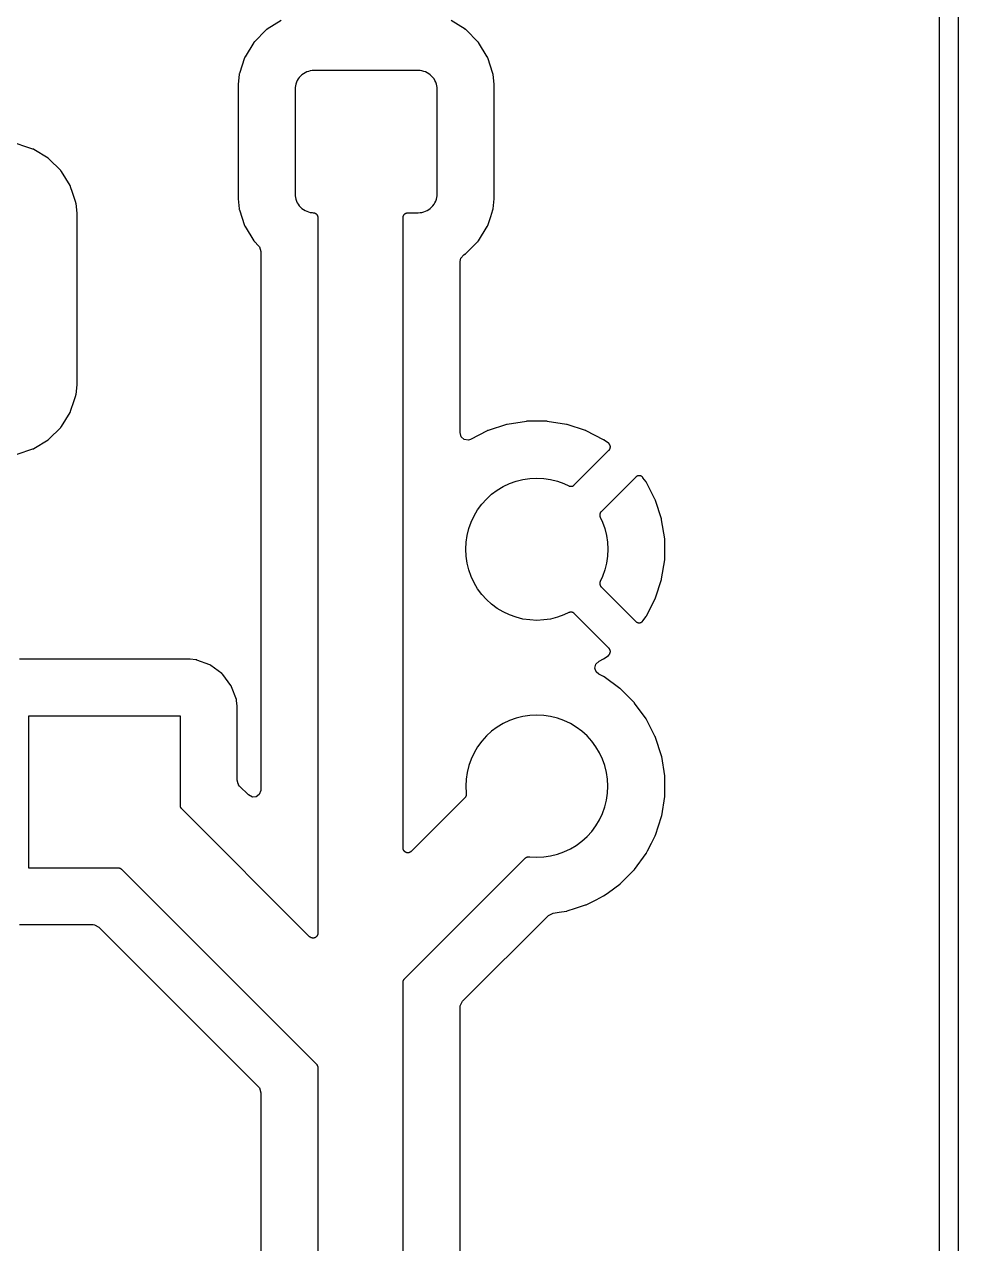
# Model space of a CAD drawing. Header units: metres. Extents: x 46.2 to 140.4, y -137.6 to -43.4.
# Drawn here: x 130.59 to 140.45, y -82.03 to -69.16 of the extents above; entities that cross this region are included whole.
import ezdxf

# ---------------------------------------------------------------- set-up
doc = ezdxf.new("R2010")
doc.units = ezdxf.units.M

msp = doc.modelspace()

# ---------------------------------------------------------------- linework, layer by layer
for points in [[(140.449, -137.599), (140.449, -43.401)], [(140.249, -43.632), (140.236, -43.586), (140.204, -43.558), (140.17, -43.551), (46.432, -43.551), (46.386, -43.564), (46.358, -43.596), (46.351, -43.63), (46.351, -137.368), (46.364, -137.414), (46.396, -137.442), (46.43, -137.449), (140.168, -137.449), (140.214, -137.436), (140.242, -137.404), (140.249, -137.37), (140.249, -43.632)], [(133.304, -69.123), (133.155, -69.215), (133.154, -69.216), (133.153, -69.216), (133.152, -69.217), (133.151, -69.218), (133.15, -69.218), (133.149, -69.219), (133.148, -69.22), (133.147, -69.221), (133.146, -69.222), (133.022, -69.346), (133.021, -69.347), (133.02, -69.348), (133.019, -69.349), (133.018, -69.35), (133.018, -69.351), (133.017, -69.352), (133.016, -69.353), (133.016, -69.354), (133.015, -69.355), (132.923, -69.504), (132.922, -69.505), (132.921, -69.506), (132.921, -69.507), (132.92, -69.508), (132.92, -69.509), (132.919, -69.511), (132.919, -69.512), (132.919, -69.513), (132.918, -69.514), (132.918, -69.515), (132.918, -69.515), (132.918, -69.515), (132.863, -69.681), (132.862, -69.683), (132.862, -69.684), (132.861, -69.685), (132.861, -69.687), (132.861, -69.688), (132.861, -69.689), (132.86, -69.691), (132.86, -69.692), (132.85, -69.795), (132.85, -69.796), (132.85, -69.797), (132.85, -69.799), (132.849, -69.8), (132.849, -71), (132.85, -71.001), (132.85, -71.003), (132.85, -71.004), (132.85, -71.005), (132.86, -71.108), (132.86, -71.109), (132.861, -71.111), (132.861, -71.112), (132.861, -71.113), (132.861, -71.115), (132.862, -71.116), (132.862, -71.117), (132.863, -71.119), (132.918, -71.285), (132.918, -71.285), (132.918, -71.286), (132.919, -71.287), (132.919, -71.288), (132.919, -71.289), (132.92, -71.291), (132.92, -71.292), (132.921, -71.293), (132.921, -71.294), (132.922, -71.295), (132.923, -71.296), (133.015, -71.445), (133.016, -71.446), (133.016, -71.447), (133.017, -71.448), (133.018, -71.449), (133.018, -71.45), (133.019, -71.451), (133.02, -71.452), (133.021, -71.453), (133.022, -71.454), (133.066, -71.498), (133.075, -71.509), (133.089, -71.559), (133.089, -77.244), (133.073, -77.288), (133.041, -77.313), (133, -77.315), (132.958, -77.292), (132.864, -77.198), (132.854, -77.186), (132.854, -77.185), (132.853, -77.184), (132.853, -77.183), (132.852, -77.183), (132.848, -77.163), (132.848, -77.161), (132.847, -77.16), (132.841, -77.137), (132.841, -76.362), (132.84, -76.361), (132.84, -76.36), (132.84, -76.359), (132.84, -76.358), (132.84, -76.357), (132.834, -76.297), (132.834, -76.296), (132.834, -76.295), (132.833, -76.294), (132.833, -76.292), (132.833, -76.291), (132.832, -76.29), (132.832, -76.288), (132.832, -76.287), (132.831, -76.286), (132.831, -76.285), (132.781, -76.15), (132.78, -76.149), (132.78, -76.148), (132.779, -76.147), (132.779, -76.146), (132.778, -76.145), (132.778, -76.144), (132.777, -76.143), (132.777, -76.143), (132.777, -76.142), (132.776, -76.141), (132.775, -76.14), (132.774, -76.139), (132.774, -76.138), (132.688, -76.022), (132.687, -76.022), (132.686, -76.021), (132.685, -76.02), (132.685, -76.019), (132.684, -76.018), (132.683, -76.017), (132.683, -76.017), (132.682, -76.016), (132.681, -76.015), (132.68, -76.015), (132.679, -76.014), (132.678, -76.013), (132.678, -76.012), (132.562, -75.926), (132.561, -75.926), (132.56, -75.925), (132.559, -75.924), (132.558, -75.923), (132.557, -75.923), (132.557, -75.923), (132.556, -75.922), (132.555, -75.922), (132.554, -75.921), (132.553, -75.921), (132.552, -75.92), (132.551, -75.92), (132.55, -75.919), (132.415, -75.869), (132.414, -75.869), (132.413, -75.868), (132.412, -75.868), (132.41, -75.868), (132.409, -75.867), (132.408, -75.867), (132.406, -75.867), (132.405, -75.866), (132.404, -75.866), (132.403, -75.866), (132.343, -75.86), (132.342, -75.86), (132.341, -75.86), (132.34, -75.86), (132.339, -75.86), (132.338, -75.859), (130.542, -75.859)], [(135.191, -82.938), (135.191, -79.528), (135.192, -79.515), (135.217, -79.468), (136.122, -78.564), (136.171, -78.54), (136.235, -78.53), (136.312, -78.518), (136.313, -78.518), (136.314, -78.518), (136.316, -78.517), (136.317, -78.517), (136.318, -78.517), (136.319, -78.516), (136.32, -78.516), (136.41, -78.487), (136.515, -78.453), (136.516, -78.452), (136.518, -78.452), (136.518, -78.452), (136.519, -78.451), (136.52, -78.451), (136.521, -78.45), (136.522, -78.45), (136.626, -78.397), (136.704, -78.357), (136.705, -78.356), (136.707, -78.356), (136.708, -78.355), (136.709, -78.354), (136.71, -78.353), (136.711, -78.353), (136.755, -78.321), (136.877, -78.232), (136.877, -78.232), (136.878, -78.231), (136.879, -78.23), (136.88, -78.23), (136.881, -78.229), (136.882, -78.228), (136.883, -78.227), (137.027, -78.083), (137.028, -78.082), (137.029, -78.081), (137.03, -78.08), (137.03, -78.079), (137.031, -78.078), (137.032, -78.077), (137.032, -78.077), (137.153, -77.911), (137.153, -77.91), (137.154, -77.909), (137.155, -77.908), (137.156, -77.907), (137.156, -77.905), (137.157, -77.904), (137.157, -77.904), (137.157, -77.904), (137.157, -77.904), (137.157, -77.904), (137.168, -77.883), (137.209, -77.801), (137.25, -77.722), (137.25, -77.721), (137.251, -77.72), (137.251, -77.719), (137.252, -77.718), (137.252, -77.717), (137.252, -77.716), (137.253, -77.715), (137.316, -77.52), (137.316, -77.519), (137.317, -77.518), (137.317, -77.517), (137.317, -77.516), (137.318, -77.514), (137.318, -77.513), (137.318, -77.512), (137.35, -77.31), (137.35, -77.309), (137.35, -77.308), (137.35, -77.307), (137.35, -77.306), (137.35, -77.304), (137.35, -77.303), (137.35, -77.302), (137.35, -77.098), (137.35, -77.097), (137.35, -77.096), (137.35, -77.094), (137.35, -77.093), (137.35, -77.092), (137.35, -77.091), (137.35, -77.09), (137.318, -76.888), (137.318, -76.887), (137.318, -76.886), (137.317, -76.884), (137.317, -76.883), (137.317, -76.882), (137.316, -76.881), (137.316, -76.88), (137.253, -76.685), (137.252, -76.684), (137.252, -76.683), (137.252, -76.682), (137.251, -76.681), (137.251, -76.68), (137.25, -76.679), (137.25, -76.678), (137.157, -76.496), (137.157, -76.496), (137.157, -76.496), (137.157, -76.496), (137.157, -76.496), (137.156, -76.495), (137.156, -76.493), (137.155, -76.492), (137.154, -76.491), (137.153, -76.49), (137.153, -76.489), (137.032, -76.323), (137.032, -76.323), (137.031, -76.322), (137.03, -76.321), (137.03, -76.32), (137.029, -76.319), (137.028, -76.318), (137.027, -76.317), (136.883, -76.173), (136.882, -76.172), (136.881, -76.171), (136.88, -76.17), (136.879, -76.17), (136.878, -76.169), (136.877, -76.168), (136.877, -76.168), (136.711, -76.047), (136.71, -76.047), (136.709, -76.046), (136.708, -76.045), (136.707, -76.044), (136.705, -76.044), (136.704, -76.043), (136.704, -76.043), (136.656, -76.018), (136.626, -75.992), (136.612, -75.953), (136.622, -75.913), (136.657, -75.881), (136.704, -75.856), (136.705, -75.856), (136.706, -75.855), (136.707, -75.854), (136.709, -75.854), (136.71, -75.853), (136.711, -75.852), (136.755, -75.82), (136.756, -75.819), (136.757, -75.818), (136.758, -75.818), (136.759, -75.817), (136.76, -75.816), (136.761, -75.815), (136.762, -75.815), (136.762, -75.814), (136.763, -75.813), (136.764, -75.812), (136.765, -75.811), (136.765, -75.81), (136.766, -75.809), (136.767, -75.808), (136.767, -75.807), (136.768, -75.806), (136.769, -75.805), (136.769, -75.804), (136.77, -75.803), (136.77, -75.802), (136.771, -75.801), (136.771, -75.8), (136.772, -75.799), (136.772, -75.798), (136.773, -75.797), (136.773, -75.796), (136.774, -75.795), (136.774, -75.793), (136.774, -75.792), (136.775, -75.791), (136.775, -75.79), (136.775, -75.789), (136.775, -75.788), (136.775, -75.787), (136.776, -75.785), (136.776, -75.784), (136.776, -75.783), (136.776, -75.782), (136.776, -75.781), (136.776, -75.779), (136.776, -75.778), (136.776, -75.777), (136.776, -75.776), (136.776, -75.775), (136.776, -75.773), (136.775, -75.772), (136.775, -75.771), (136.775, -75.77), (136.775, -75.769), (136.774, -75.767), (136.774, -75.766), (136.774, -75.765), (136.773, -75.764), (136.773, -75.763), (136.773, -75.761), (136.772, -75.76), (136.772, -75.759), (136.771, -75.758), (136.771, -75.757), (136.77, -75.756), (136.769, -75.755), (136.769, -75.754), (136.768, -75.753), (136.767, -75.752), (136.767, -75.751), (136.766, -75.75), (136.765, -75.749), (136.765, -75.748), (136.764, -75.747), (136.763, -75.746), (136.762, -75.745), (136.761, -75.744), (136.395, -75.378), (136.395, -75.377), (136.394, -75.377), (136.393, -75.376), (136.392, -75.375), (136.391, -75.374), (136.39, -75.373), (136.389, -75.373), (136.388, -75.372), (136.387, -75.371), (136.386, -75.371), (136.385, -75.37), (136.384, -75.37), (136.383, -75.369), (136.381, -75.368), (136.38, -75.368), (136.379, -75.367), (136.378, -75.367), (136.377, -75.367), (136.376, -75.366), (136.375, -75.366), (136.373, -75.365), (136.372, -75.365), (136.371, -75.365), (136.37, -75.365), (136.369, -75.364), (136.367, -75.364), (136.366, -75.364), (136.365, -75.364), (136.364, -75.364), (136.363, -75.364), (136.361, -75.364), (136.36, -75.364), (136.359, -75.364), (136.357, -75.364), (136.356, -75.364), (136.355, -75.364), (136.354, -75.364), (136.353, -75.364), (136.352, -75.364), (136.35, -75.365), (136.349, -75.365), (136.348, -75.365), (136.346, -75.366), (136.345, -75.366), (136.344, -75.366), (136.343, -75.367), (136.342, -75.367), (136.341, -75.367), (136.34, -75.368), (136.339, -75.368), (136.287, -75.393), (136.218, -75.418), (136.146, -75.436), (136.074, -75.446), (136, -75.45), (135.926, -75.446), (135.854, -75.436), (135.782, -75.418), (135.713, -75.393), (135.646, -75.361), (135.583, -75.324), (135.524, -75.28), (135.47, -75.23), (135.42, -75.176), (135.376, -75.117), (135.339, -75.054), (135.307, -74.987), (135.282, -74.918), (135.264, -74.846), (135.254, -74.774), (135.25, -74.7), (135.254, -74.626), (135.264, -74.554), (135.282, -74.482), (135.307, -74.413), (135.339, -74.346), (135.376, -74.283), (135.42, -74.224), (135.47, -74.17), (135.524, -74.12), (135.583, -74.076), (135.646, -74.039), (135.713, -74.007), (135.782, -73.982), (135.854, -73.964), (135.926, -73.954), (136, -73.95), (136.074, -73.954), (136.146, -73.964), (136.218, -73.982), (136.287, -74.007), (136.339, -74.032), (136.34, -74.032), (136.341, -74.032), (136.342, -74.033), (136.343, -74.033), (136.344, -74.034), (136.345, -74.034), (136.346, -74.034), (136.347, -74.035), (136.348, -74.035), (136.349, -74.035), (136.35, -74.035), (136.351, -74.036), (136.352, -74.036), (136.353, -74.036), (136.355, -74.036), (136.356, -74.036), (136.357, -74.036), (136.358, -74.036), (136.359, -74.036), (136.36, -74.036), (136.361, -74.036), (136.363, -74.036), (136.364, -74.036), (136.365, -74.036), (136.366, -74.036), (136.367, -74.036), (136.369, -74.036), (136.37, -74.035), (136.371, -74.035), (136.372, -74.035), (136.373, -74.035), (136.375, -74.034), (136.376, -74.034), (136.377, -74.033), (136.378, -74.033), (136.379, -74.033), (136.38, -74.032), (136.381, -74.032), (136.383, -74.031), (136.384, -74.03), (136.385, -74.03), (136.386, -74.029), (136.387, -74.029), (136.388, -74.028), (136.389, -74.027), (136.39, -74.027), (136.391, -74.026), (136.392, -74.025), (136.393, -74.024), (136.394, -74.023), (136.395, -74.023), (136.395, -74.022), (136.761, -73.656), (136.762, -73.655), (136.763, -73.654), (136.764, -73.653), (136.765, -73.652), (136.765, -73.651), (136.766, -73.65), (136.767, -73.649), (136.767, -73.648), (136.768, -73.647), (136.769, -73.646), (136.769, -73.645), (136.77, -73.644), (136.771, -73.643), (136.771, -73.642), (136.772, -73.641), (136.772, -73.64), (136.773, -73.639), (136.773, -73.637), (136.773, -73.636), (136.774, -73.635), (136.774, -73.634), (136.774, -73.633), (136.775, -73.631), (136.775, -73.63), (136.775, -73.629), (136.775, -73.628), (136.776, -73.627), (136.776, -73.625), (136.776, -73.624), (136.776, -73.623), (136.776, -73.622), (136.776, -73.621), (136.776, -73.621), (136.776, -73.619), (136.776, -73.618), (136.776, -73.617), (136.776, -73.616), (136.776, -73.615), (136.775, -73.613), (136.775, -73.612), (136.775, -73.611), (136.775, -73.61), (136.775, -73.609), (136.774, -73.608), (136.774, -73.607), (136.774, -73.605), (136.773, -73.604), (136.773, -73.603), (136.772, -73.602), (136.772, -73.601), (136.771, -73.6), (136.771, -73.599), (136.77, -73.598), (136.77, -73.597), (136.769, -73.596), (136.769, -73.595), (136.768, -73.594), (136.767, -73.593), (136.767, -73.592), (136.766, -73.591), (136.765, -73.59), (136.765, -73.589), (136.764, -73.588), (136.763, -73.587), (136.762, -73.586), (136.762, -73.585), (136.761, -73.585), (136.76, -73.584), (136.759, -73.583), (136.758, -73.582), (136.757, -73.582), (136.756, -73.581), (136.755, -73.58), (136.711, -73.548), (136.71, -73.547), (136.709, -73.546), (136.707, -73.546), (136.706, -73.545), (136.705, -73.544), (136.704, -73.544), (136.704, -73.544), (136.522, -73.451), (136.521, -73.45), (136.52, -73.45), (136.519, -73.449), (136.518, -73.449), (136.516, -73.448), (136.515, -73.448), (136.514, -73.448), (136.32, -73.384), (136.319, -73.384), (136.318, -73.384), (136.317, -73.384), (136.315, -73.383), (136.314, -73.383), (136.313, -73.383), (136.312, -73.383), (136.11, -73.351), (136.109, -73.35), (136.108, -73.35), (136.107, -73.35), (136.106, -73.35), (136.104, -73.35), (136.103, -73.35), (136.102, -73.35), (135.898, -73.35), (135.897, -73.35), (135.896, -73.35), (135.894, -73.35), (135.893, -73.35), (135.892, -73.35), (135.891, -73.35), (135.89, -73.351), (135.688, -73.383), (135.687, -73.383), (135.686, -73.383), (135.685, -73.383), (135.683, -73.384), (135.682, -73.384), (135.681, -73.384), (135.68, -73.384), (135.486, -73.448), (135.485, -73.448), (135.484, -73.448), (135.482, -73.449), (135.481, -73.449), (135.48, -73.45), (135.479, -73.45), (135.478, -73.451), (135.302, -73.541), (135.278, -73.548), (135.235, -73.542), (135.204, -73.515), (135.191, -73.469), (135.191, -71.666), (135.199, -71.63), (135.232, -71.593), (135.245, -71.585), (135.246, -71.584), (135.247, -71.584), (135.248, -71.583), (135.249, -71.582), (135.25, -71.582), (135.251, -71.581), (135.252, -71.58), (135.253, -71.579), (135.254, -71.578), (135.378, -71.454), (135.379, -71.453), (135.38, -71.452), (135.381, -71.451), (135.382, -71.45), (135.382, -71.449), (135.383, -71.448), (135.384, -71.447), (135.384, -71.446), (135.385, -71.445), (135.477, -71.296), (135.478, -71.295), (135.479, -71.294), (135.479, -71.293), (135.48, -71.292), (135.48, -71.291), (135.481, -71.289), (135.481, -71.288), (135.481, -71.287), (135.482, -71.286), (135.482, -71.285), (135.482, -71.285), (135.482, -71.285), (135.514, -71.189), (135.537, -71.119), (135.538, -71.117), (135.538, -71.116), (135.539, -71.115), (135.539, -71.113), (135.539, -71.112), (135.539, -71.111), (135.54, -71.109), (135.54, -71.108), (135.55, -71.005), (135.55, -71.004), (135.55, -71.003), (135.55, -71.003), (135.55, -71.001), (135.551, -71), (135.551, -69.8), (135.55, -69.799), (135.55, -69.797), (135.55, -69.796), (135.55, -69.795), (135.54, -69.692), (135.54, -69.691), (135.539, -69.69), (135.539, -69.689), (135.539, -69.687), (135.539, -69.686), (135.539, -69.685), (135.538, -69.684), (135.538, -69.683), (135.537, -69.682), (135.537, -69.681), (135.482, -69.515), (135.482, -69.515), (135.482, -69.515), (135.482, -69.514), (135.481, -69.513), (135.481, -69.512), (135.481, -69.511), (135.48, -69.509), (135.48, -69.508), (135.479, -69.507), (135.479, -69.506), (135.478, -69.505), (135.477, -69.504), (135.385, -69.355), (135.384, -69.354), (135.384, -69.353), (135.383, -69.352), (135.382, -69.351), (135.382, -69.35), (135.381, -69.349), (135.38, -69.348), (135.379, -69.347), (135.378, -69.346), (135.254, -69.222), (135.253, -69.221), (135.252, -69.22), (135.251, -69.219), (135.25, -69.218), (135.249, -69.218), (135.248, -69.217), (135.247, -69.216), (135.246, -69.216), (135.245, -69.215), (135.096, -69.123)], [(134.59, -83.168), (134.59, -79.267), (134.59, -79.266), (134.59, -79.265), (134.59, -79.264), (134.59, -79.262), (134.591, -79.261), (134.591, -79.26), (134.591, -79.259), (134.591, -79.257), (134.591, -79.256), (134.592, -79.255), (134.592, -79.254), (134.592, -79.253), (134.593, -79.252), (134.593, -79.25), (134.594, -79.249), (134.594, -79.248), (134.595, -79.247), (134.595, -79.246), (134.596, -79.245), (134.596, -79.244), (134.597, -79.243), (134.597, -79.242), (134.598, -79.24), (134.599, -79.239), (134.599, -79.238), (134.6, -79.237), (134.601, -79.236), (134.602, -79.235), (134.602, -79.235), (134.603, -79.234), (134.604, -79.233), (134.605, -79.232), (135.877, -77.959), (135.878, -77.959), (135.879, -77.958), (135.88, -77.957), (135.881, -77.956), (135.882, -77.955), (135.883, -77.955), (135.884, -77.954), (135.885, -77.953), (135.886, -77.953), (135.887, -77.952), (135.888, -77.951), (135.889, -77.951), (135.89, -77.95), (135.891, -77.95), (135.892, -77.949), (135.894, -77.949), (135.895, -77.948), (135.896, -77.948), (135.897, -77.947), (135.898, -77.947), (135.899, -77.947), (135.9, -77.946), (135.902, -77.946), (135.903, -77.946), (135.904, -77.946), (135.905, -77.945), (135.907, -77.945), (135.908, -77.945), (135.909, -77.945), (135.91, -77.945), (135.911, -77.945), (135.913, -77.945), (135.914, -77.945), (135.915, -77.945), (135.916, -77.945), (135.918, -77.945), (135.919, -77.945), (135.92, -77.945), (135.926, -77.946), (136, -77.95), (136.074, -77.946), (136.146, -77.936), (136.218, -77.918), (136.287, -77.893), (136.354, -77.861), (136.417, -77.824), (136.476, -77.78), (136.53, -77.73), (136.58, -77.676), (136.624, -77.617), (136.661, -77.554), (136.693, -77.487), (136.718, -77.418), (136.736, -77.346), (136.746, -77.274), (136.75, -77.2), (136.746, -77.126), (136.736, -77.054), (136.718, -76.982), (136.693, -76.913), (136.661, -76.846), (136.624, -76.783), (136.58, -76.724), (136.53, -76.67), (136.476, -76.62), (136.417, -76.576), (136.354, -76.539), (136.287, -76.507), (136.218, -76.482), (136.146, -76.464), (136.074, -76.454), (136, -76.45), (135.926, -76.454), (135.854, -76.464), (135.782, -76.482), (135.713, -76.507), (135.646, -76.539), (135.583, -76.576), (135.524, -76.62), (135.47, -76.67), (135.42, -76.724), (135.376, -76.783), (135.339, -76.846), (135.307, -76.913), (135.282, -76.982), (135.264, -77.054), (135.254, -77.126), (135.25, -77.2), (135.254, -77.274), (135.255, -77.28), (135.255, -77.281), (135.255, -77.282), (135.255, -77.284), (135.255, -77.285), (135.255, -77.286), (135.255, -77.287), (135.255, -77.289), (135.255, -77.29), (135.255, -77.291), (135.255, -77.292), (135.255, -77.293), (135.255, -77.295), (135.254, -77.296), (135.254, -77.297), (135.254, -77.298), (135.254, -77.3), (135.253, -77.301), (135.253, -77.302), (135.253, -77.303), (135.252, -77.304), (135.252, -77.305), (135.251, -77.306), (135.251, -77.308), (135.25, -77.309), (135.25, -77.31), (135.249, -77.311), (135.249, -77.312), (135.248, -77.313), (135.247, -77.314), (135.247, -77.315), (135.246, -77.316), (135.245, -77.317), (135.245, -77.318), (135.244, -77.319), (135.243, -77.32), (135.242, -77.321), (135.241, -77.322), (135.241, -77.323), (134.676, -77.888), (134.675, -77.889), (134.674, -77.889), (134.673, -77.89), (134.672, -77.891), (134.671, -77.892), (134.67, -77.892), (134.669, -77.893), (134.668, -77.894), (134.667, -77.895), (134.666, -77.895), (134.665, -77.896), (134.664, -77.896), (134.663, -77.897), (134.662, -77.897), (134.661, -77.898), (134.659, -77.898), (134.658, -77.899), (134.657, -77.899), (134.656, -77.9), (134.655, -77.9), (134.654, -77.9), (134.652, -77.901), (134.651, -77.901), (134.65, -77.901), (134.649, -77.902), (134.648, -77.902), (134.646, -77.902), (134.645, -77.902), (134.644, -77.902), (134.643, -77.902), (134.641, -77.902), (134.64, -77.902), (134.639, -77.902), (134.638, -77.902), (134.637, -77.902), (134.635, -77.902), (134.634, -77.902), (134.633, -77.902), (134.632, -77.902), (134.63, -77.901), (134.629, -77.901), (134.628, -77.901), (134.627, -77.9), (134.626, -77.9), (134.625, -77.9), (134.623, -77.899), (134.622, -77.899), (134.621, -77.898), (134.62, -77.898), (134.619, -77.897), (134.618, -77.897), (134.617, -77.896), (134.616, -77.896), (134.615, -77.895), (134.614, -77.895), (134.612, -77.894), (134.611, -77.893), (134.61, -77.892), (134.609, -77.892), (134.609, -77.891), (134.608, -77.89), (134.607, -77.889), (134.606, -77.889), (134.605, -77.888), (134.604, -77.887), (134.603, -77.886), (134.602, -77.885), (134.602, -77.884), (134.601, -77.883), (134.6, -77.882), (134.599, -77.881), (134.599, -77.88), (134.598, -77.879), (134.597, -77.878), (134.597, -77.877), (134.596, -77.876), (134.596, -77.875), (134.595, -77.874), (134.595, -77.873), (134.594, -77.871), (134.594, -77.87), (134.593, -77.869), (134.593, -77.868), (134.592, -77.867), (134.592, -77.866), (134.592, -77.864), (134.591, -77.863), (134.591, -77.862), (134.591, -77.861), (134.591, -77.86), (134.591, -77.858), (134.59, -77.857), (134.59, -77.856), (134.59, -77.855), (134.59, -77.854), (134.59, -77.852), (134.59, -71.2), (134.59, -71.199), (134.59, -71.198), (134.59, -71.196), (134.59, -71.195), (134.591, -71.194), (134.591, -71.193), (134.591, -71.191), (134.591, -71.19), (134.591, -71.189), (134.592, -71.188), (134.592, -71.187), (134.592, -71.185), (134.593, -71.184), (134.593, -71.183), (134.594, -71.182), (134.594, -71.181), (134.595, -71.18), (134.595, -71.179), (134.596, -71.178), (134.596, -71.176), (134.597, -71.175), (134.597, -71.174), (134.598, -71.173), (134.599, -71.172), (134.599, -71.171), (134.6, -71.17), (134.601, -71.169), (134.602, -71.168), (134.602, -71.167), (134.603, -71.166), (134.604, -71.166), (134.605, -71.165), (134.606, -71.164), (134.607, -71.163), (134.608, -71.162), (134.609, -71.161), (134.609, -71.161), (134.61, -71.16), (134.611, -71.159), (134.612, -71.158), (134.614, -71.158), (134.615, -71.157), (134.616, -71.156), (134.617, -71.156), (134.618, -71.155), (134.619, -71.155), (134.62, -71.154), (134.621, -71.154), (134.622, -71.153), (134.623, -71.153), (134.625, -71.153), (134.626, -71.152), (134.627, -71.152), (134.628, -71.151), (134.629, -71.151), (134.63, -71.151), (134.632, -71.151), (134.633, -71.151), (134.634, -71.15), (134.635, -71.15), (134.637, -71.15), (134.638, -71.15), (134.639, -71.15), (134.64, -71.15), (134.749, -71.15), (134.77, -71.149), (134.789, -71.146), (134.808, -71.141), (134.827, -71.135), (134.844, -71.126), (134.861, -71.116), (134.877, -71.105), (134.891, -71.091), (134.905, -71.077), (134.916, -71.061), (134.926, -71.044), (134.935, -71.027), (134.941, -71.008), (134.946, -70.989), (134.949, -70.97), (134.95, -70.949), (134.95, -69.851), (134.949, -69.83), (134.946, -69.811), (134.941, -69.792), (134.935, -69.773), (134.926, -69.756), (134.916, -69.739), (134.905, -69.723), (134.891, -69.709), (134.877, -69.695), (134.861, -69.684), (134.844, -69.674), (134.827, -69.665), (134.808, -69.659), (134.789, -69.654), (134.77, -69.651), (134.749, -69.65), (133.651, -69.65), (133.63, -69.651), (133.611, -69.654), (133.592, -69.659), (133.573, -69.665), (133.556, -69.674), (133.539, -69.684), (133.523, -69.695), (133.509, -69.709), (133.495, -69.723), (133.484, -69.739), (133.474, -69.756), (133.465, -69.773), (133.459, -69.792), (133.454, -69.811), (133.451, -69.83), (133.45, -69.851), (133.45, -70.949), (133.451, -70.97), (133.454, -70.989), (133.459, -71.008), (133.465, -71.027), (133.474, -71.044), (133.484, -71.061), (133.495, -71.077), (133.509, -71.091), (133.523, -71.105), (133.539, -71.116), (133.556, -71.126), (133.573, -71.135), (133.592, -71.141), (133.611, -71.146), (133.63, -71.149), (133.642, -71.15), (133.642, -71.15), (133.643, -71.15), (133.645, -71.15), (133.646, -71.15), (133.647, -71.15), (133.648, -71.15), (133.65, -71.15), (133.651, -71.151), (133.652, -71.151), (133.653, -71.151), (133.654, -71.152), (133.655, -71.152), (133.657, -71.152), (133.658, -71.153), (133.659, -71.153), (133.66, -71.154), (133.661, -71.154), (133.662, -71.155), (133.663, -71.155), (133.664, -71.156), (133.665, -71.157), (133.666, -71.157), (133.668, -71.158), (133.669, -71.159), (133.67, -71.159), (133.671, -71.16), (133.671, -71.161), (133.672, -71.162), (133.673, -71.162), (133.674, -71.163), (133.675, -71.164), (133.676, -71.165), (133.677, -71.166), (133.678, -71.167), (133.678, -71.168), (133.679, -71.169), (133.68, -71.17), (133.681, -71.171), (133.681, -71.172), (133.682, -71.173), (133.683, -71.174), (133.683, -71.175), (133.684, -71.176), (133.684, -71.177), (133.685, -71.178), (133.685, -71.179), (133.686, -71.18), (133.686, -71.182), (133.687, -71.183), (133.687, -71.184), (133.688, -71.185), (133.688, -71.186), (133.688, -71.187), (133.689, -71.189), (133.689, -71.19), (133.689, -71.191), (133.689, -71.192), (133.689, -71.193), (133.69, -71.195), (133.69, -71.196), (133.69, -71.197), (133.69, -71.198), (133.69, -71.199), (133.69, -78.752), (133.69, -78.754), (133.69, -78.755), (133.69, -78.756), (133.69, -78.757), (133.689, -78.758), (133.689, -78.76), (133.689, -78.761), (133.689, -78.762), (133.689, -78.763), (133.688, -78.764), (133.688, -78.766), (133.688, -78.767), (133.687, -78.768), (133.687, -78.769), (133.686, -78.77), (133.686, -78.771), (133.685, -78.773), (133.685, -78.774), (133.684, -78.775), (133.684, -78.776), (133.683, -78.777), (133.683, -78.778), (133.682, -78.779), (133.681, -78.78), (133.681, -78.781), (133.68, -78.782), (133.679, -78.783), (133.678, -78.784), (133.678, -78.785), (133.677, -78.786), (133.676, -78.787), (133.675, -78.788), (133.674, -78.789), (133.673, -78.789), (133.672, -78.79), (133.671, -78.791), (133.671, -78.792), (133.67, -78.792), (133.669, -78.793), (133.668, -78.794), (133.666, -78.795), (133.665, -78.795), (133.664, -78.796), (133.663, -78.796), (133.662, -78.797), (133.661, -78.797), (133.66, -78.798), (133.659, -78.798), (133.658, -78.799), (133.657, -78.799), (133.655, -78.8), (133.654, -78.8), (133.653, -78.8), (133.652, -78.801), (133.651, -78.801), (133.65, -78.801), (133.648, -78.802), (133.647, -78.802), (133.646, -78.802), (133.645, -78.802), (133.643, -78.802), (133.642, -78.802), (133.641, -78.802), (133.64, -78.802), (133.639, -78.802), (133.637, -78.802), (133.636, -78.802), (133.635, -78.802), (133.634, -78.802), (133.632, -78.802), (133.631, -78.802), (133.63, -78.801), (133.629, -78.801), (133.628, -78.801), (133.626, -78.8), (133.625, -78.8), (133.624, -78.8), (133.623, -78.799), (133.622, -78.799), (133.621, -78.798), (133.619, -78.798), (133.618, -78.797), (133.617, -78.797), (133.616, -78.796), (133.615, -78.796), (133.614, -78.795), (133.613, -78.795), (133.612, -78.794), (133.611, -78.793), (133.61, -78.792), (133.609, -78.792), (133.608, -78.791), (133.607, -78.79), (133.606, -78.789), (133.605, -78.789), (133.604, -78.788), (132.255, -77.438), (132.254, -77.437), (132.253, -77.436), (132.252, -77.435), (132.251, -77.434), (132.251, -77.433), (132.25, -77.432), (132.249, -77.431), (132.248, -77.43), (132.248, -77.429), (132.247, -77.428), (132.246, -77.427), (132.246, -77.426), (132.245, -77.425), (132.245, -77.424), (132.244, -77.423), (132.244, -77.422), (132.243, -77.421), (132.243, -77.419), (132.243, -77.418), (132.242, -77.417), (132.242, -77.416), (132.241, -77.415), (132.241, -77.413), (132.241, -77.412), (132.241, -77.411), (132.241, -77.41), (132.24, -77.409), (132.24, -77.407), (132.24, -77.406), (132.24, -77.405), (132.24, -77.404), (132.24, -77.403), (132.24, -76.46), (130.64, -76.46), (130.64, -78.06), (131.583, -78.06), (131.584, -78.06), (131.585, -78.06), (131.586, -78.06), (131.587, -78.06), (131.589, -78.06), (131.59, -78.061), (131.591, -78.061), (131.592, -78.061), (131.593, -78.061), (131.595, -78.061), (131.596, -78.062), (131.597, -78.062), (131.598, -78.063), (131.599, -78.063), (131.601, -78.063), (131.602, -78.064), (131.603, -78.064), (131.604, -78.065), (131.605, -78.065), (131.606, -78.066), (131.607, -78.066), (131.608, -78.067), (131.609, -78.068), (131.61, -78.068), (131.611, -78.069), (131.612, -78.07), (131.613, -78.071), (131.614, -78.071), (131.615, -78.072), (131.616, -78.073), (131.617, -78.074), (131.618, -78.075), (133.675, -80.132), (133.676, -80.133), (133.677, -80.134), (133.678, -80.135), (133.678, -80.135), (133.679, -80.136), (133.68, -80.137), (133.681, -80.138), (133.681, -80.139), (133.682, -80.14), (133.683, -80.142), (133.683, -80.143), (133.684, -80.144), (133.684, -80.145), (133.685, -80.146), (133.685, -80.147), (133.686, -80.148), (133.686, -80.149), (133.687, -80.15), (133.687, -80.152), (133.688, -80.153), (133.688, -80.154), (133.688, -80.155), (133.689, -80.156), (133.689, -80.157), (133.689, -80.159), (133.689, -80.16), (133.689, -80.161), (133.69, -80.162), (133.69, -80.164), (133.69, -80.165), (133.69, -80.166), (133.69, -80.167), (133.69, -83.168)], [(130.519, -73.697), (130.685, -73.642), (130.685, -73.642), (130.686, -73.642), (130.687, -73.641), (130.688, -73.641), (130.689, -73.641), (130.691, -73.64), (130.692, -73.64), (130.693, -73.639), (130.694, -73.639), (130.695, -73.638), (130.696, -73.637), (130.845, -73.545), (130.846, -73.544), (130.847, -73.544), (130.848, -73.543), (130.849, -73.542), (130.85, -73.542), (130.851, -73.541), (130.852, -73.54), (130.853, -73.539), (130.854, -73.538), (130.978, -73.414), (130.979, -73.413), (130.98, -73.412), (130.981, -73.411), (130.982, -73.41), (130.982, -73.409), (130.983, -73.408), (130.984, -73.407), (130.984, -73.406), (130.985, -73.405), (131.077, -73.256), (131.078, -73.255), (131.079, -73.254), (131.079, -73.253), (131.08, -73.252), (131.08, -73.251), (131.081, -73.249), (131.081, -73.248), (131.081, -73.247), (131.082, -73.246), (131.082, -73.245), (131.082, -73.245), (131.082, -73.245), (131.12, -73.13), (131.137, -73.079), (131.138, -73.077), (131.138, -73.076), (131.139, -73.075), (131.139, -73.073), (131.139, -73.072), (131.139, -73.071), (131.14, -73.069), (131.14, -73.068), (131.15, -72.965), (131.15, -72.964), (131.15, -72.963), (131.15, -72.961), (131.151, -72.96), (131.151, -71.16), (131.15, -71.159), (131.15, -71.157), (131.15, -71.156), (131.15, -71.155), (131.14, -71.052), (131.14, -71.051), (131.139, -71.05), (131.139, -71.049), (131.139, -71.047), (131.139, -71.046), (131.139, -71.045), (131.138, -71.044), (131.138, -71.043), (131.137, -71.042), (131.137, -71.041), (131.103, -70.937), (131.082, -70.875), (131.082, -70.874), (131.081, -70.872), (131.081, -70.872), (131.081, -70.871), (131.08, -70.869), (131.08, -70.868), (131.079, -70.867), (131.079, -70.866), (131.078, -70.865), (131.077, -70.864), (130.985, -70.715), (130.984, -70.714), (130.984, -70.713), (130.983, -70.712), (130.982, -70.711), (130.982, -70.71), (130.981, -70.709), (130.98, -70.708), (130.979, -70.707), (130.978, -70.706), (130.854, -70.582), (130.853, -70.581), (130.852, -70.58), (130.851, -70.579), (130.85, -70.578), (130.849, -70.578), (130.848, -70.577), (130.847, -70.576), (130.846, -70.576), (130.845, -70.575), (130.696, -70.483), (130.695, -70.482), (130.694, -70.481), (130.693, -70.481), (130.692, -70.48), (130.691, -70.48), (130.689, -70.479), (130.688, -70.479), (130.688, -70.479), (130.687, -70.478), (130.685, -70.478), (130.601, -70.45), (130.519, -70.423)], [(136.718, -74.918), (136.693, -74.987), (136.668, -75.039), (136.668, -75.04), (136.667, -75.041), (136.667, -75.042), (136.667, -75.043), (136.666, -75.044), (136.666, -75.045), (136.666, -75.046), (136.665, -75.048), (136.665, -75.049), (136.665, -75.05), (136.664, -75.052), (136.664, -75.053), (136.664, -75.054), (136.664, -75.055), (136.664, -75.056), (136.664, -75.057), (136.664, -75.059), (136.664, -75.06), (136.664, -75.061), (136.664, -75.063), (136.664, -75.064), (136.664, -75.065), (136.664, -75.066), (136.664, -75.067), (136.664, -75.069), (136.665, -75.07), (136.665, -75.071), (136.665, -75.072), (136.665, -75.073), (136.666, -75.075), (136.666, -75.076), (136.667, -75.077), (136.667, -75.078), (136.667, -75.079), (136.668, -75.08), (136.668, -75.081), (136.669, -75.083), (136.67, -75.084), (136.67, -75.085), (136.671, -75.086), (136.671, -75.087), (136.672, -75.088), (136.673, -75.089), (136.673, -75.09), (136.674, -75.091), (136.675, -75.092), (136.676, -75.093), (136.677, -75.094), (136.677, -75.095), (136.678, -75.095), (137.044, -75.461), (137.045, -75.462), (137.046, -75.463), (137.047, -75.464), (137.048, -75.465), (137.049, -75.465), (137.05, -75.466), (137.051, -75.467), (137.052, -75.467), (137.053, -75.468), (137.054, -75.469), (137.055, -75.469), (137.056, -75.47), (137.057, -75.471), (137.058, -75.471), (137.059, -75.472), (137.06, -75.472), (137.061, -75.473), (137.063, -75.473), (137.064, -75.473), (137.065, -75.474), (137.066, -75.474), (137.067, -75.474), (137.069, -75.475), (137.07, -75.475), (137.071, -75.475), (137.072, -75.475), (137.073, -75.476), (137.075, -75.476), (137.076, -75.476), (137.077, -75.476), (137.078, -75.476), (137.079, -75.476), (137.081, -75.476), (137.082, -75.476), (137.083, -75.476), (137.084, -75.476), (137.086, -75.476), (137.087, -75.475), (137.088, -75.475), (137.089, -75.475), (137.091, -75.475), (137.092, -75.474), (137.093, -75.474), (137.094, -75.474), (137.095, -75.473), (137.096, -75.473), (137.098, -75.473), (137.099, -75.472), (137.1, -75.472), (137.101, -75.471), (137.102, -75.471), (137.103, -75.47), (137.104, -75.469), (137.105, -75.469), (137.106, -75.468), (137.107, -75.467), (137.108, -75.467), (137.109, -75.466), (137.11, -75.465), (137.111, -75.464), (137.112, -75.464), (137.113, -75.463), (137.114, -75.462), (137.115, -75.461), (137.115, -75.461), (137.116, -75.46), (137.116, -75.46), (137.117, -75.459), (137.118, -75.458), (137.119, -75.457), (137.119, -75.456), (137.12, -75.455), (137.152, -75.411), (137.153, -75.41), (137.153, -75.409), (137.153, -75.409), (137.154, -75.408), (137.155, -75.407), (137.155, -75.406), (137.156, -75.405), (137.156, -75.404), (137.156, -75.404), (137.249, -75.222), (137.25, -75.221), (137.25, -75.22), (137.251, -75.219), (137.251, -75.218), (137.252, -75.216), (137.252, -75.215), (137.252, -75.214), (137.316, -75.02), (137.316, -75.019), (137.316, -75.018), (137.316, -75.017), (137.317, -75.015), (137.317, -75.014), (137.317, -75.013), (137.317, -75.012), (137.349, -74.81), (137.35, -74.809), (137.35, -74.808), (137.35, -74.807), (137.35, -74.806), (137.35, -74.804), (137.35, -74.803), (137.35, -74.802), (137.35, -74.598), (137.35, -74.597), (137.35, -74.596), (137.35, -74.594), (137.35, -74.593), (137.35, -74.592), (137.35, -74.591), (137.349, -74.59), (137.317, -74.388), (137.317, -74.387), (137.317, -74.386), (137.317, -74.385), (137.316, -74.383), (137.316, -74.382), (137.316, -74.381), (137.316, -74.38), (137.252, -74.186), (137.252, -74.185), (137.252, -74.184), (137.251, -74.182), (137.251, -74.181), (137.25, -74.18), (137.25, -74.179), (137.249, -74.178), (137.156, -73.996), (137.156, -73.995), (137.155, -73.994), (137.154, -73.993), (137.154, -73.991), (137.153, -73.99), (137.152, -73.989), (137.12, -73.945), (137.119, -73.944), (137.118, -73.943), (137.118, -73.942), (137.117, -73.941), (137.116, -73.94), (137.115, -73.939), (137.115, -73.938), (137.114, -73.938), (137.113, -73.937), (137.112, -73.936), (137.111, -73.935), (137.11, -73.935), (137.109, -73.934), (137.108, -73.933), (137.107, -73.933), (137.106, -73.932), (137.105, -73.931), (137.104, -73.931), (137.103, -73.93), (137.102, -73.93), (137.101, -73.929), (137.1, -73.929), (137.099, -73.928), (137.098, -73.928), (137.097, -73.927), (137.096, -73.927), (137.095, -73.926), (137.093, -73.926), (137.092, -73.926), (137.091, -73.925), (137.09, -73.925), (137.089, -73.925), (137.088, -73.925), (137.087, -73.925), (137.085, -73.924), (137.084, -73.924), (137.083, -73.924), (137.082, -73.924), (137.081, -73.924), (137.079, -73.924), (137.079, -73.924), (137.078, -73.924), (137.077, -73.924), (137.076, -73.924), (137.075, -73.924), (137.073, -73.924), (137.072, -73.925), (137.071, -73.925), (137.07, -73.925), (137.069, -73.925), (137.067, -73.926), (137.066, -73.926), (137.065, -73.926), (137.064, -73.927), (137.063, -73.927), (137.061, -73.927), (137.06, -73.928), (137.059, -73.928), (137.058, -73.929), (137.057, -73.929), (137.056, -73.93), (137.055, -73.931), (137.054, -73.931), (137.053, -73.932), (137.052, -73.933), (137.051, -73.933), (137.05, -73.934), (137.049, -73.935), (137.048, -73.935), (137.047, -73.936), (137.046, -73.937), (137.045, -73.938), (137.044, -73.939), (136.678, -74.305), (136.677, -74.305), (136.677, -74.306), (136.676, -74.307), (136.675, -74.308), (136.674, -74.309), (136.673, -74.31), (136.673, -74.311), (136.672, -74.312), (136.671, -74.313), (136.671, -74.314), (136.67, -74.315), (136.67, -74.316), (136.669, -74.317), (136.668, -74.319), (136.668, -74.32), (136.667, -74.321), (136.667, -74.322), (136.667, -74.323), (136.666, -74.324), (136.666, -74.325), (136.665, -74.327), (136.665, -74.328), (136.665, -74.329), (136.665, -74.33), (136.664, -74.331), (136.664, -74.333), (136.664, -74.334), (136.664, -74.335), (136.664, -74.336), (136.664, -74.337), (136.664, -74.339), (136.664, -74.34), (136.664, -74.341), (136.664, -74.343), (136.664, -74.344), (136.664, -74.345), (136.664, -74.346), (136.664, -74.347), (136.664, -74.348), (136.665, -74.35), (136.665, -74.351), (136.665, -74.352), (136.666, -74.354), (136.666, -74.355), (136.666, -74.356), (136.667, -74.358), (136.667, -74.359), (136.668, -74.36), (136.668, -74.361), (136.693, -74.413), (136.718, -74.482), (136.736, -74.554), (136.746, -74.626), (136.75, -74.7), (136.746, -74.774), (136.736, -74.846), (136.718, -74.918)], [(130.542, -78.66), (131.322, -78.66), (131.335, -78.662), (131.382, -78.687), (133.066, -80.372), (133.075, -80.382), (133.089, -80.433), (133.089, -82.943)]]:
    msp.add_lwpolyline(points)

doc.saveas('drawing.dxf')
